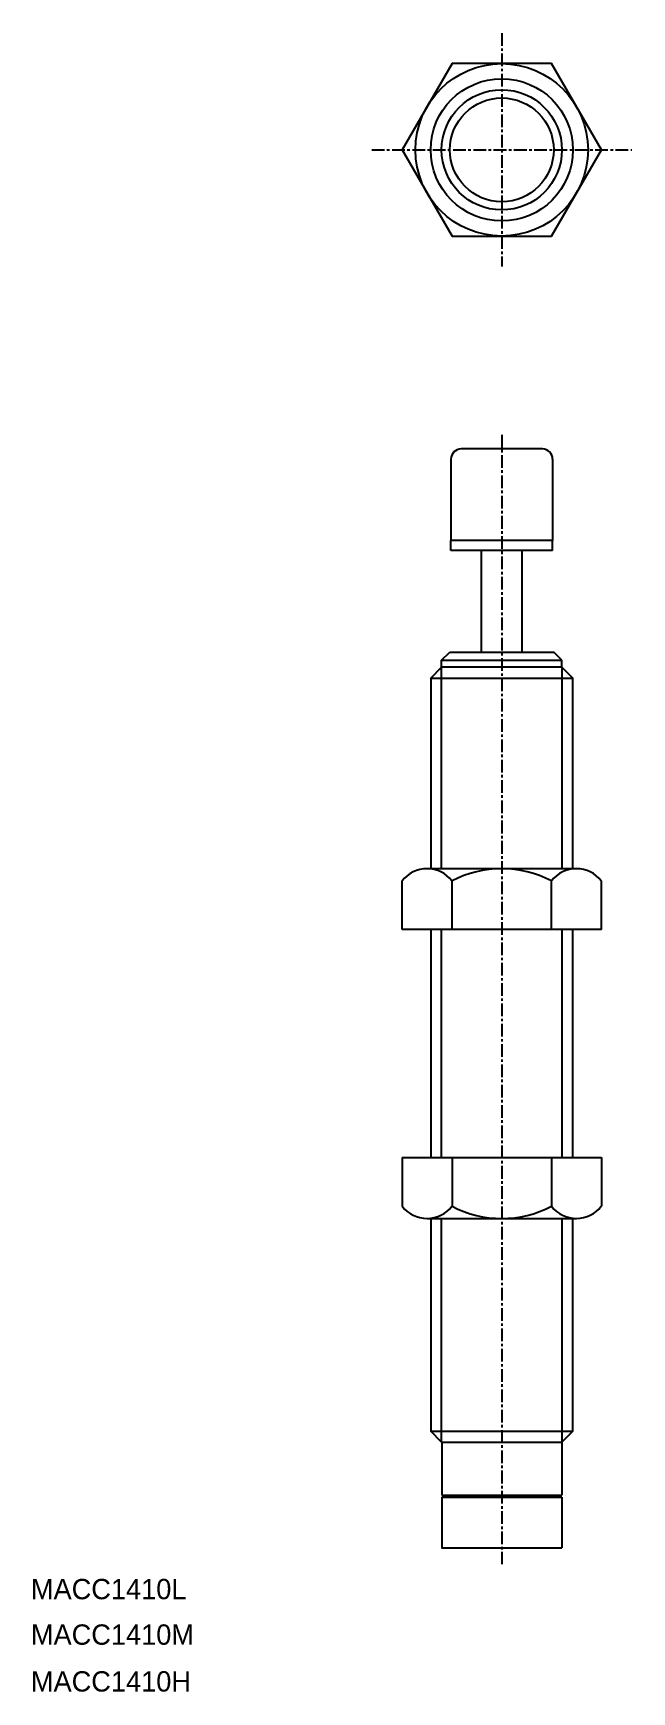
# Model space of a CAD drawing. Extents: x 4 to 63, y -14 to 149.
import ezdxf

# ---------------------------------------------------------------- set-up
doc = ezdxf.new("R2010")
doc.units = 0
doc.linetypes.add('CENTER', pattern=[2, 1.25, -0.25, 0.25, -0.25])
doc.layers.get('0').update_dxf_attribs({"linetype": 'CONTINUOUS'})
doc.layers.add('CENTER', color=1, linetype='CENTER')

msp = doc.modelspace()

# ---------------------------------------------------------------- linework, layer by layer
at = {"color": 7, "linetype": 'CONTINUOUS'}
for p, q in [((45.1, 146.04), (40.2, 137.55)), ((54.9, 146.04), (45.1, 146.04)), ((59.8, 137.55), (54.9, 146.04)), ((40.2, 137.55), (45.1, 129.06)), ((54.9, 129.06), (59.8, 137.55)), ((45.1, 129.06), (54.9, 129.06)), ((48, 88.1), (48, 98.1)), ((52, 88.1), (52, 98.1)), ((43, 85.52), (44.08, 86.6)), ((44.08, 87.29), (44.89, 88.1)), ((44.08, 87.29), (55.92, 87.29)), ((44.08, 86.6), (44.08, 87.29)), ((55.92, 86.6), (44.08, 86.6)), ((44.89, 88.1), (55.11, 88.1)), ((55.92, 87.29), (55.11, 88.1)), ((55.92, 86.6), (55.92, 87.29)), ((55.92, 86.6), (57, 85.52)), ((43, 85.52), (43, 66.77)), ((43, 85.52), (57, 85.52)), ((57, 66.77), (57, 85.52)), ((40.2, 60.77), (40.2, 65.57)), ((57.35, 66.77), (42.65, 66.77)), ((45.1, 60.77), (45.1, 65.57)), ((54.9, 60.77), (54.9, 65.57)), ((59.8, 60.77), (59.8, 65.57)), ((59.8, 60.77), (40.2, 60.77)), ((43, 60.77), (43, 38.33)), ((57, 38.33), (57, 60.77)), ((40.2, 38.33), (59.8, 38.33)), ((40.2, 38.33), (40.2, 33.53)), ((45.1, 38.33), (45.1, 33.53)), ((54.9, 38.33), (54.9, 33.53)), ((59.8, 38.33), (59.8, 33.53)), ((42.65, 32.33), (57.35, 32.33)), ((43, 32.33), (43, 11.38)), ((57, 11.38), (57, 32.33)), ((43, 11.38), (57, 11.38)), ((44.08, 10.3), (43, 11.38)), ((44.08, 10.3), (55.92, 10.3)), ((44.1, 10.3), (44.1, 5.1)), ((55.9, 10.3), (55.9, 5.1)), ((57, 11.38), (55.92, 10.3)), ((44.1, 5.1), (55.9, 5.1)), ((44.1, 4.9), (44.1, -0.1)), ((44.1, 4.9), (55.9, 4.9)), ((47, 5.1), (47, 4.9)), ((53, 5.1), (53, 4.9)), ((55.9, 4.9), (55.9, -0.1)), ((44.08, -0.1), (55.92, -0.1))]:
    msp.add_line(p, q, dxfattribs=at)
for p, q in [((54, 108.1), (46, 108.1)), ((45, 107.1), (45, 99.1)), ((55, 107.1), (55, 99.1)), ((45, 98.1), (45, 99.1)), ((50, 99.1), (45, 99.1)), ((55, 98.1), (45, 98.1)), ((55, 99.1), (50, 99.1)), ((55, 98.1), (55, 99.1))]:
    msp.add_line(p, q)
at = {"color": 3, "linetype": 'CONTINUOUS'}
for p, q in [((44.08, 66.77), (44.08, 86.6)), ((55.92, 86.6), (55.92, 66.77)), ((44.08, 38.33), (44.08, 60.77)), ((55.92, 60.77), (55.92, 38.33)), ((44.08, 10.3), (44.08, 32.33)), ((55.92, 32.33), (55.92, 10.3))]:
    msp.add_line(p, q, dxfattribs=at)
at = {"color": 7, "linetype": 'CONTINUOUS'}
for radius in [8.49, 7, 7, 5.11]:
    msp.add_circle((50, 137.55), radius, dxfattribs=at)
at = {"color": 3, "linetype": 'CONTINUOUS'}
msp.add_circle((50, 137.55), 5.92, dxfattribs=at)
for centre, start, end in [((46, 107.1), 90, 180), ((54, 107.1), 0, 90)]:
    msp.add_arc(centre, 1, start, end)
at = {"color": 7, "linetype": 'CONTINUOUS'}
for centre, radius, start, end in [((42.65, 63.67), 3.1, 90, 142.1908), ((42.65, 63.67), 3.1, 37.8092, 90), ((50, 56.16), 10.6, 62.4784, 117.5216), ((57.35, 63.67), 3.1, 90, 142.1908), ((57.35, 63.67), 3.1, 37.8092, 90), ((42.65, 35.43), 3.1, 217.8092, 270), ((42.65, 35.43), 3.1, 270, 322.1908), ((50, 42.93), 10.6, 242.4784, 297.5216), ((57.35, 35.43), 3.1, 217.8092, 270), ((57.35, 35.43), 3.1, 270, 322.1908)]:
    msp.add_arc(centre, radius, start, end, dxfattribs=at)
at = {"layer": 'CENTER', "color": 1, "linetype": 'CENTER'}
for p, q in [((50, 149.04), (50, 126.06)), ((37.2, 137.55), (62.8, 137.55)), ((50, 109.5), (50, -1.7))]:
    msp.add_line(p, q, dxfattribs=at)

# ---------------------------------------------------------------- texts
at = {"color": 7, "linetype": 'CONTINUOUS'}
for s, p in [('MACC1410L', (3.65, -5.16)), ('MACC1410M', (3.65, -9.64)), ('MACC1410H', (3.65, -14.25))]:
    msp.add_text(s, height=2, dxfattribs=at).set_placement(p)

doc.saveas('drawing.dxf')
